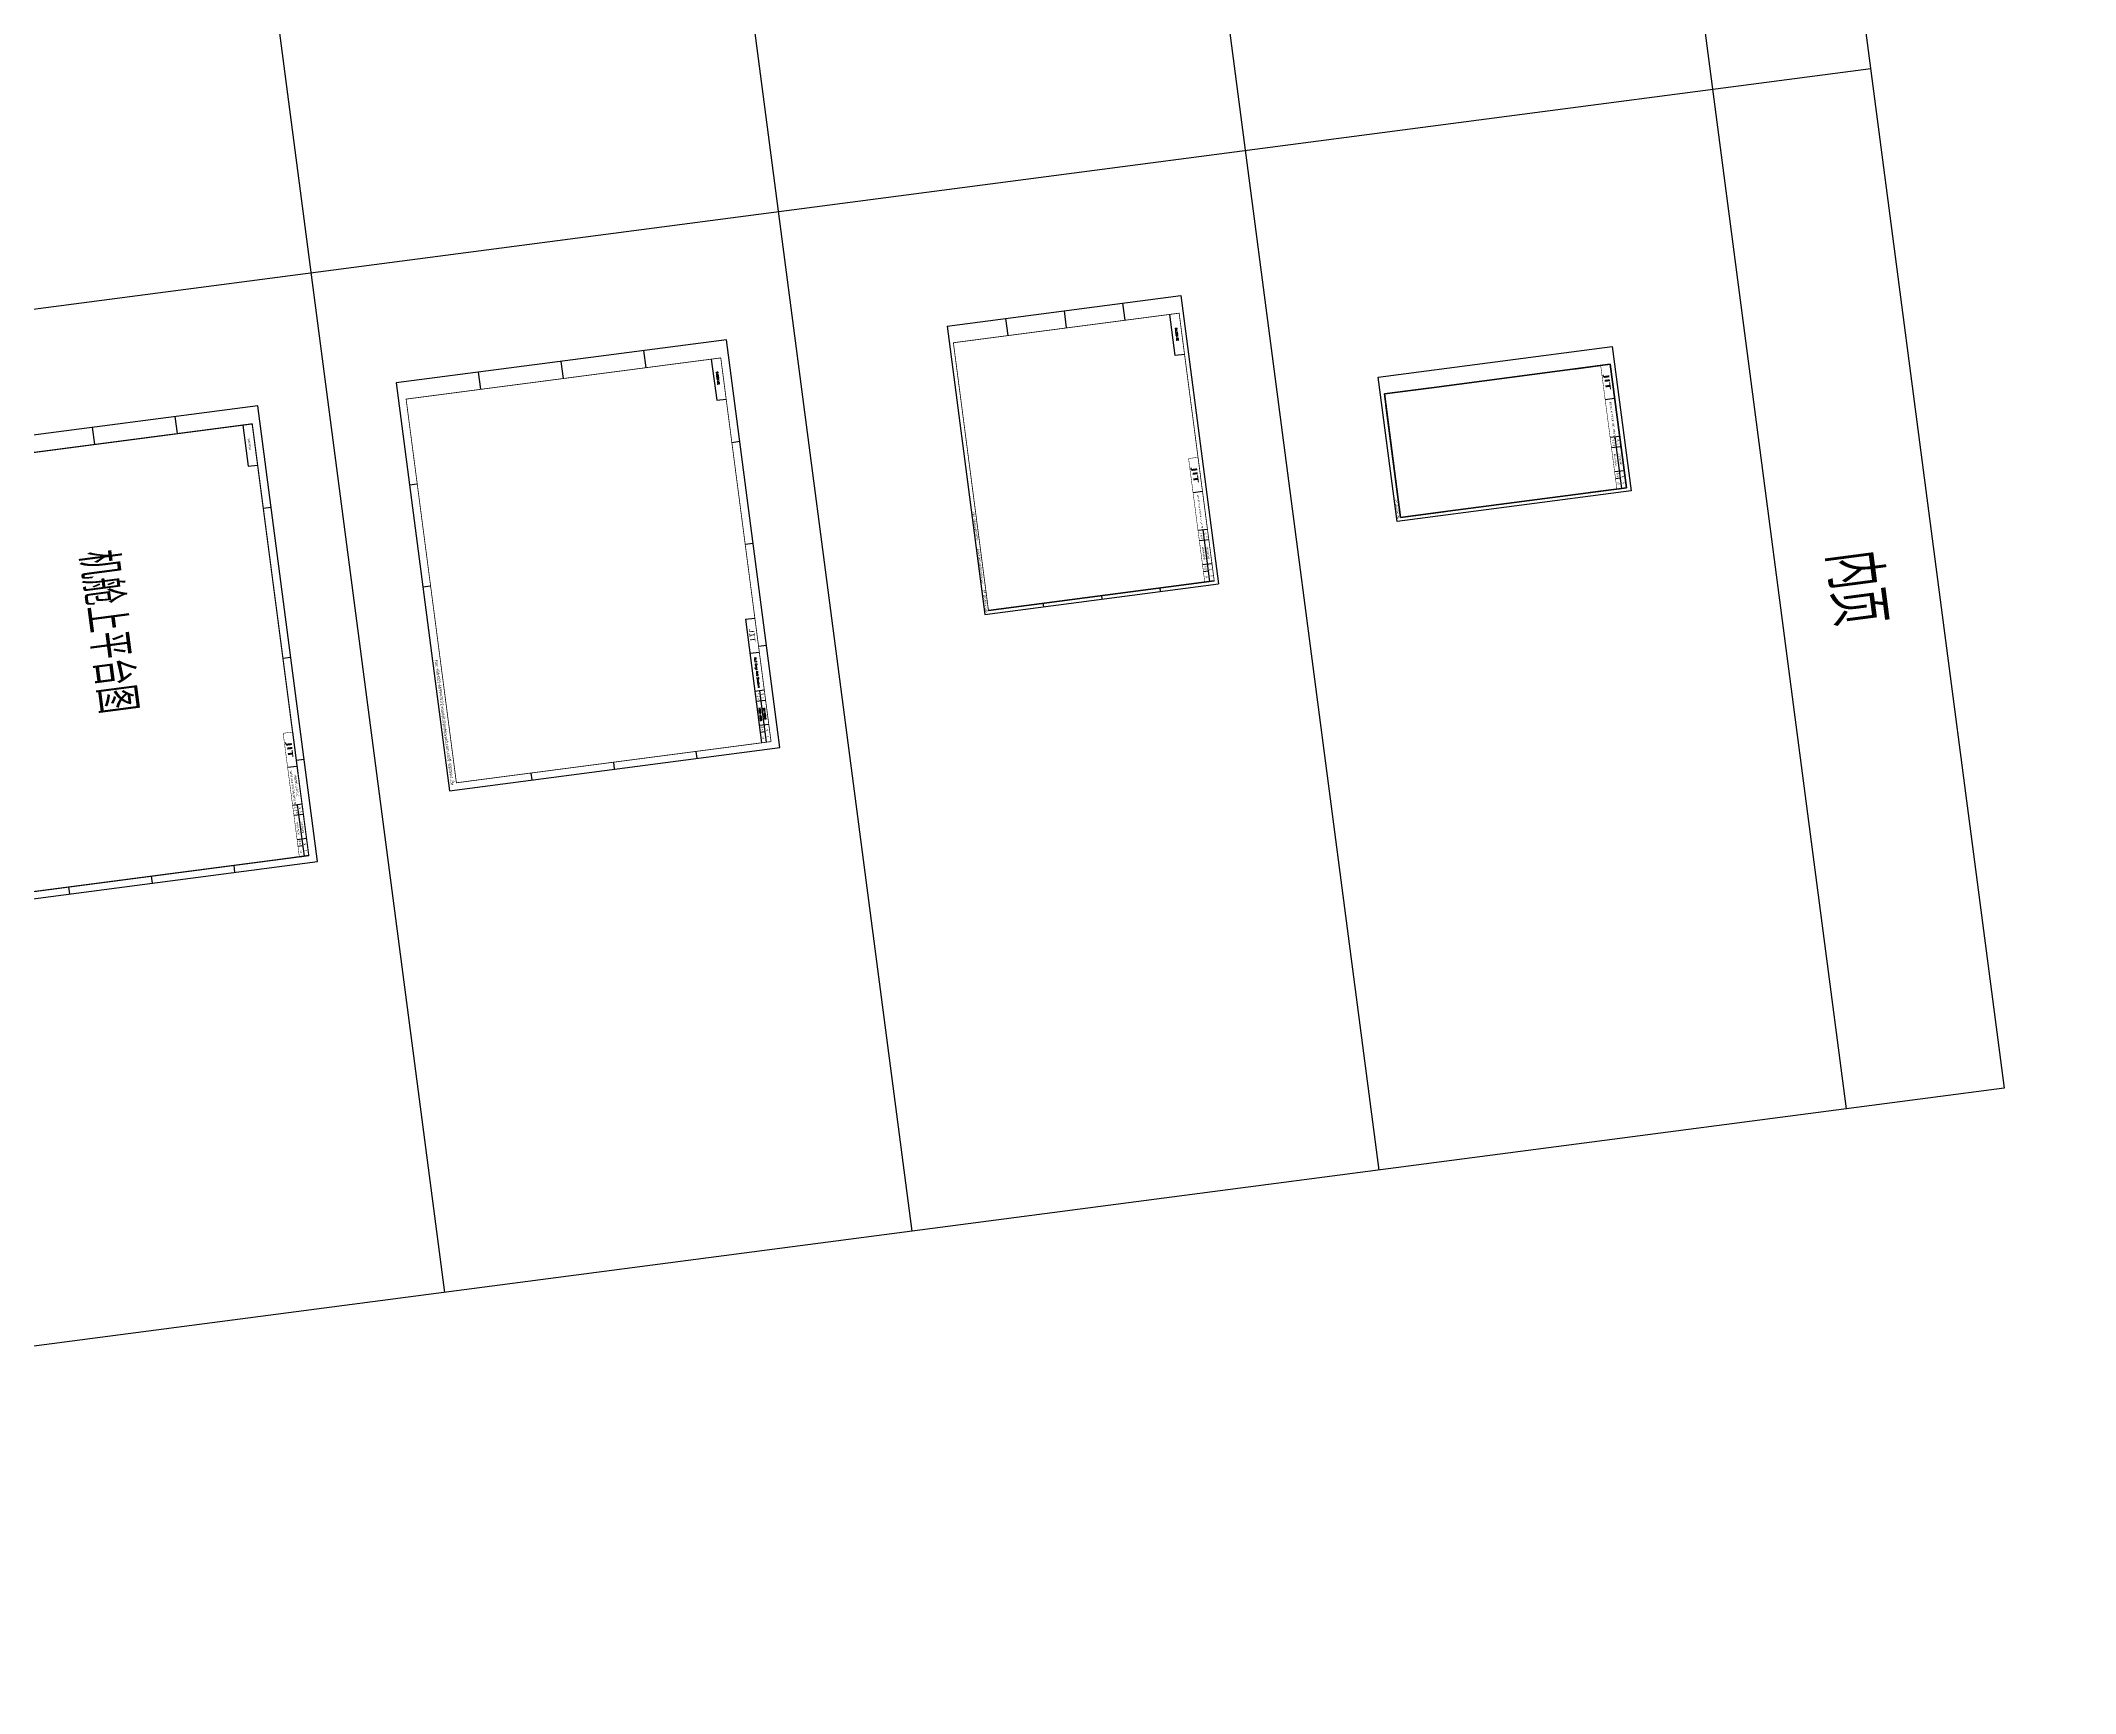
# Model space of a CAD drawing. Header units: millimetres. Extents: x -14906165 to 53546503, y 133836 to 58622790.
# Drawn here: x 9914949 to 28739605, y 20712934 to 36008583 of the extents above; entities that cross this region are included whole.
import ezdxf

# ---------------------------------------------------------------- set-up
doc = ezdxf.new("R2010")
doc.units = ezdxf.units.MM
doc.header["$LTSCALE"] = 100
doc.header["$PDMODE"] = 98
doc.header["$PDSIZE"] = 20
for name, color, linetype in [('100-TX1', 7, 'Continuous'), ('NORMAL', 7, 'Continuous'), ('S-NOTE', 7, 'Continuous'), ('Text', 7, 'Continuous')]:
    doc.layers.add(name, color=color, linetype=linetype)
doc.layers.add('粗线层', color=7, linetype='Continuous', lineweight=35)
doc.layers.add('细线层', color=7, linetype='Continuous', lineweight=25)
doc.styles.add('ASHLEY', font='', dxfattribs={"width": 0.75})
doc.styles.add('JNRD_CH', font='')
doc.styles.add('JNRD_E1', font='romans.shx', dxfattribs={"width": 0.8})
doc.styles.add('JNRD_E2', font='romand.shx', dxfattribs={"width": 0.8})
doc.styles.add('样式 1', font='calibri.ttf')
doc.styles.add('样式 2', font='')
doc.styles.get('ASHLEY').set_extended_font_data('SimSun')
doc.styles.get('JNRD_CH').set_extended_font_data('FangSong_GB2312')
doc.styles.get('样式 2').set_extended_font_data('SimSun')
doc.dimstyles.new('1-100', dxfattribs={"dimscale": 100, "dimtxt": 1.5, "dimasz": 2, "dimexe": 0.5, "dimexo": 0.1, "dimtad": 1, "dimdec": 0, "dimzin": 1, "dimdsep": 46, "dimtxsty": 'JNRD_E1', "dimcen": 2.5, "dimclrd": 1, "dimclre": 1, "dimclrt": 2, "dimadec": 0, "dimazin": 0, "dimtfac": 1, "dimtdec": 0, "dimtmove": 0, "dimatfit": 3, "dimfxl": 1, "dimtzin": 0, "dimlwd": 13, "dimlwe": 13, "dimarcsym": 0})

# ---------------------------------------------------------------- blocks, each defined once
blk = doc.blocks.new('A4-PAGE')
for p, q in [((302590, 62210), (302590, 61010)), ((307590, 62210), (307590, 61010)), ((307590, 62210), (307590, 61010)), ((313090, 62210), (313090, 61010)), ((313090, 61610), (320590, 61610)), ((314590, 62210), (314590, 61010)), ((318090, 62210), (318090, 61010)), ((319090, 61610), (319090, 61010)), ((320590, 61010), (320590, 62210)), ((320590, 62210), (320590, 61010))]:
    blk.add_line(p, q)
at = {"const_width": 60}
blk.add_lwpolyline([(302590, 61010), (320590, 61010)], dxfattribs=at)
at = {"layer": 'NORMAL', "const_width": 60}
blk.add_lwpolyline([(320590, 62210), (302590, 62210), (302590, 33510), (320590, 33510)], close=True, dxfattribs=at)
at = {"layer": '粗线层'}
for p, q in [((302590, 39510), (302590, 62210)), ((302590, 62210), (320590, 62210)), ((320590, 62210), (320590, 39510)), ((302590, 33510), (302590, 39510)), ((302590, 33510), (302590, 39110)), ((320590, 39510), (320590, 33510)), ((320590, 38965), (320590, 33510)), ((302590, 33510), (320590, 33510)), ((304226, 33510), (320590, 33510))]:
    blk.add_line(p, q, dxfattribs=at)
at = {"layer": '细线层'}
for p, q in [((300090, 33010), (300090, 62760)), ((300090, 62760), (321090, 62760)), ((302590, 62210), (320590, 62210)), ((302590, 62210), (308590, 62210)), ((320590, 62210), (320590, 57610)), ((321090, 62760), (321090, 33010)), ((320590, 53510), (320590, 49328)), ((321090, 33010), (300086, 33010))]:
    blk.add_line(p, q, dxfattribs=at)
at = {"layer": '细线层', "color": 7}
blk.add_line((302590, 57610), (302590, 62210), dxfattribs=at)
at = {"color": 7, "style": 'ASHLEY', "width": 0.8}
for s, p in [('DETAILS OF TYPICAL HULL STRUCTURE', (307983, 61488)), ('20110003HB', (315514, 61784)), ('Hxxxx-Hxxxx', (315514, 61167)), ('XX', (319660, 61184))]:
    blk.add_text(s, height=250, dxfattribs=at).set_placement(p)
at = {"insert": (304005, 61913), "char_height": 650, "width": 6037.86, "attachment_point": 1, "style": '样式 2'}
blk.add_mtext('{\\fVerdana|b1|i0|c0|p34;\\W1.5;JIT}', dxfattribs=at)
at = {"layer": 'S-NOTE', "style": 'ASHLEY', "width": 0.75}
for s, height, p in [('4号 297x210=0.06m', 275, (317945, 33070)), ('2', 165, (320392, 33270))]:
    blk.add_text(s, height=height, dxfattribs=at).set_placement(p)
at = {"layer": '细线层', "color": 7, "style": 'ASHLEY', "width": 0.66}
for s, p in [('图  号', (313523, 61784)), ('第     页', (318772, 61779)), ('工 程 号', (313395, 61190)), ('版 本', (318260, 61190))]:
    blk.add_text(s, height=250, dxfattribs=at).set_placement(p)
blk = doc.blocks.new('A3-PAGE')
at = {"color": 0}
for p, q in [((-477642, 336085), (-435642, 336085)), ((-477642, 306385), (-477642, 336085)), ((-435642, 306385), (-435642, 336085)), ((-477642, 328660), (-475142, 328660)), ((-436142, 328660), (-435642, 328660)), ((-477642, 321235), (-475142, 321235)), ((-436142, 321235), (-435642, 321235)), ((-477642, 313810), (-475142, 313810)), ((-436142, 313810), (-435642, 313810)), ((-477642, 306385), (-435642, 306385))]:
    blk.add_line(p, q, dxfattribs=at)
for p, q in [((-469142, 334385), (-475142, 334385)), ((-469142, 335585), (-469142, 334385)), ((-449142, 335585), (-449142, 334385)), ((-443642, 335585), (-443642, 334385)), ((-443642, 334985), (-436142, 334985)), ((-442142, 335585), (-442142, 334385)), ((-438642, 335585), (-438642, 334385)), ((-437642, 334985), (-437642, 334385))]:
    blk.add_line(p, q)
at = {"color": 0, "lineweight": 50}
blk.add_line((-436142, 306885), (-436142, 335585), dxfattribs=at)
at = {"const_width": 100}
blk.add_lwpolyline([(-475142, 306885), (-436142, 306885), (-436142, 335585), (-475142, 335585)], close=True, dxfattribs=at)
at = {"const_width": 60}
blk.add_lwpolyline([(-454142, 334385), (-436142, 334385)], dxfattribs=at)
at = {"color": 0}
for p in [(-477642, 328660), (-436142, 328660), (-477642, 321235), (-436142, 321235), (-477642, 313810), (-436142, 313810)]:
    blk.add_point(p, dxfattribs=at)
at = {"layer": '粗线层', "const_width": 60}
blk.add_lwpolyline([(-454142, 334385), (-454142, 335585)], dxfattribs=at)
at = {"layer": '细线层', "color": 7}
blk.add_lwpolyline([(-477642, 335585), (-477642, 335585)], dxfattribs=at)
at = {"insert": (-452727, 335288), "char_height": 650, "width": 6037.86, "attachment_point": 1, "style": '样式 2'}
blk.add_mtext('{\\fVerdana|b1|i0|c0|p34;\\W1.5;JIT}', dxfattribs=at)
at = {"layer": 'S-NOTE', "style": 'ASHLEY', "width": 0.75}
blk.add_text('3号 297x420=0.125m', height=300, dxfattribs=at).set_placement((-439154, 306486))
at = {"layer": '粗线层', "style": '样式 1'}
for s, p in [('        Fax: +86-021-66994753', (-451233, 306497)), ('E-mail:jit@jnshipyard.com.cn', (-445161, 306498))]:
    blk.add_text(s, height=250, dxfattribs=at).set_placement(p)
at = {"layer": '细线层', "color": 7, "style": 'JNRD_E2', "width": 0.7}
blk.add_text('20110027HB', height=250, rotation=180, dxfattribs=at).set_placement((-471210, 335073))
at = {"layer": '细线层', "color": 7, "style": 'ASHLEY'}
for s, height, width, p in [('Watertight Transverse Bulkhead in Cargo Holds Area ', 200, 0.66, (-448772, 334863)), ('工 程 号', 250, 0.66, (-443337, 334564)), ('图  号', 250, 0.66, (-443209, 335158)), ('H2854-H2857 ', 250, 0.88, (-441233, 334593)), ('20121002HB ', 250, 0.88, (-441178, 335131)), ('版 本', 250, 0.66, (-438472, 334564)), ('第     页', 250, 0.66, (-437960, 335153)), ('XX', 250, 0.66, (-436949, 334562))]:
    blk.add_text(s, height=height, dxfattribs=dict(at, width=width)).set_placement(p)
blk = doc.blocks.new('A2-PAGE')
for p, q in [((-464982, 278565), (-464982, 277565)), ((-450132, 278565), (-450132, 277565)), ((-439432, 276365), (-439432, 277565)), ((-435282, 278565), (-435282, 277565)), ((-434432, 277565), (-434432, 276365)), ((-428932, 277565), (-428932, 276365)), ((-427432, 277565), (-427432, 276365)), ((-423932, 277565), (-423932, 276365)), ((-439432, 276365), (-421432, 276365)), ((-428932, 276965), (-421432, 276965)), ((-422932, 276965), (-422932, 276365)), ((-477332, 268065), (-479832, 268065)), ((-420432, 268065), (-421432, 268065)), ((-420432, 268065), (-421432, 268065)), ((-477332, 257565), (-479832, 257565)), ((-420432, 257565), (-421432, 257565)), ((-477332, 247065), (-479832, 247065)), ((-420432, 247065), (-421432, 247065)), ((-464982, 236565), (-464982, 237565)), ((-450132, 236565), (-450132, 237565))]:
    blk.add_line(p, q)
blk.add_lwpolyline([(-479832, 236565), (-420432, 236565), (-420432, 278565), (-479832, 278565)], close=True)
at = {"const_width": 100}
blk.add_lwpolyline([(-477332, 237565), (-421432, 237565), (-421432, 277565), (-477332, 277565)], close=True, dxfattribs=at)
at = {"layer": '细线层'}
for p, q in [((-471332, 276365), (-471332, 277565)), ((-477332, 276365), (-471332, 276365))]:
    blk.add_line(p, q, dxfattribs=at)
at = {"style": '样式 2', "width": 1.5}
blk.add_text('JIT', height=650, dxfattribs=at).set_placement((-438044, 276618))
at = {"color": 7}
for s, height, style, width, p in [('图  号', 250, 'ASHLEY', 0.66, (-428499, 277138)), ('20111002HB', 225, 'JNRD_E2', 0.7, (-426407, 277112)), ('第     页', 250, 'ASHLEY', 0.66, (-423250, 277133)), ('工 程 号', 250, 'ASHLEY', 0.66, (-428627, 276544)), ('H2852-H2853', 225, 'JNRD_E2', 0.7, (-426480, 276554)), ('版 本', 250, 'ASHLEY', 0.66, (-423762, 276544)), ('XX', 250, 'ASHLEY', 0.9, (-422310, 276544))]:
    blk.add_text(s, height=height, dxfattribs=dict(at, style=style, width=width)).set_placement(p)
at = {"layer": '100-TX1', "style": 'JNRD_E1', "width": 0.8}
blk.add_text('No.2 Cargo Hold Structure', height=250, dxfattribs=at).set_placement((-433804, 276841))
at = {"layer": 'S-NOTE', "style": 'ASHLEY', "width": 0.75}
for s, height, p in [('2号 420X594=0.25m', 400, (-425274, 236836)), ('2', 200, (-421688, 237172))]:
    blk.add_text(s, height=height, dxfattribs=at).set_placement(p)
at = {"layer": '粗线层', "style": '样式 1'}
for s, p in [('        Fax: +86-021-66994753', (-440600, 236872)), ('E-mail:jit@jnshipyard.com.cn', (-433054, 236851))]:
    blk.add_text(s, height=380, dxfattribs=at).set_placement(p)
at = {"layer": '细线层', "style": 'JNRD_E2', "width": 0.7}
blk.add_text('20110008HB', height=250, rotation=180, dxfattribs=at).set_placement((-473546, 276989))
blk = doc.blocks.new('A2-PAGE-1')
for p, q in [((-412772, 218925), (-479172, 218925)), ((-479172, 218925), (-479172, 176925)), ((-464322, 218925), (-464322, 217925)), ((-442472, 218925), (-442472, 217925)), ((-427622, 218925), (-427622, 217925)), ((-412772, 176925), (-412772, 218925)), ((-413772, 216725), (-413772, 217925)), ((-476672, 208425), (-479172, 208425)), ((-412772, 208425), (-413772, 208425)), ((-412772, 208425), (-413772, 208425)), ((-476672, 197925), (-479172, 197925)), ((-412772, 197925), (-413772, 197925)), ((-476672, 187425), (-479172, 187425)), ((-412772, 187425), (-413772, 187425)), ((-464322, 176925), (-464322, 177925)), ((-442472, 176925), (-442472, 177925)), ((-427622, 176925), (-427622, 177925)), ((-479172, 176925), (-412772, 176925))]:
    blk.add_line(p, q)
at = {"const_width": 150}
blk.add_lwpolyline([(-413772, 217925), (-476672, 217925), (-476672, 177925), (-413772, 177925), (-413772, 217925)], dxfattribs=at)
at = {"layer": '细线层'}
for p, q in [((-476672, 216725), (-470672, 216725)), ((-470672, 216725), (-470672, 217925)), ((-413772, 217925), (-413772, 213925))]:
    blk.add_line(p, q, dxfattribs=at)
at = {"layer": '细线层', "color": 7, "linetype": 'Continuous'}
for p, q in [((-431772, 217925), (-425772, 217925)), ((-426772, 217925), (-426772, 216725)), ((-426772, 217925), (-426772, 216725)), ((-421272, 217925), (-421272, 216725)), ((-421272, 217325), (-413772, 217325)), ((-419772, 217925), (-419772, 216725)), ((-416272, 217925), (-416272, 216725)), ((-415272, 217325), (-415272, 216725)), ((-413772, 217925), (-413772, 216725))]:
    blk.add_line(p, q, dxfattribs=at)
at = {"layer": '细线层', "color": 7, "linetype": 'Continuous', "const_width": 60}
for points in [[(-431772, 216725), (-431772, 217925)], [(-431772, 216725), (-413772, 216725)]]:
    blk.add_lwpolyline(points, dxfattribs=at)
at = {"color": 7, "style": 'ASHLEY', "width": 0.9}
blk.add_text('XX', height=250, dxfattribs=at).set_placement((-414650, 216904))
at = {"layer": 'S-NOTE', "style": 'ASHLEY', "width": 0.75}
for s, height, p in [('2号加长 420X664=0.28m', 600, (-420568, 177108)), ('2', 200, (-413878, 177557))]:
    blk.add_text(s, height=height, dxfattribs=at).set_placement(p)
at = {"layer": 'Text', "color": 7, "linetype": 'Continuous', "style": 'JNRD_CH', "width": 0.8}
blk.add_text('20110014HB', height=250, rotation=180, dxfattribs=at).set_placement((-472990, 217361))
at = {"layer": 'Text', "color": 7, "linetype": 'Continuous', "style": 'JNRD_CH'}
for s, width, p in [('ENGINE ROOM STRUCTURE(UPPER PART)', 0.8, (-426273, 216936)), ('机舱结构图（三平台以上）', 0.8, (-425618, 217417)), ('工 程 号', 0.66, (-420967, 216904)), ('图  号', 0.66, (-420839, 217498)), ('20110014HB', 0.8, (-418758, 217470)), ('H2789-H2790', 0.8, (-418758, 216870)), ('版 本', 0.66, (-416102, 216904)), ('第     页', 0.66, (-415590, 217493))]:
    blk.add_text(s, height=250, dxfattribs=dict(at, width=width)).set_placement(p)
at = {"layer": 'Text', "color": 7, "linetype": 'Continuous', "insert": (-430357, 217628), "char_height": 650, "width": 6037.86, "attachment_point": 1, "style": 'JNRD_E1'}
blk.add_mtext('{\\fVerdana|b1|i0|c0|p34;\\W1.5;JIT}', dxfattribs=at)
blk = doc.blocks.new('*D761')
at = {"color": 1, "lineweight": 13}
blk.add_line((-393148, 648201), (-393304, 648512), dxfattribs=at)
for start, end in [(206.64409, 238.32204), (270, 285), (316.67796, 348.35591)]:
    blk.add_arc((-392820, 648366), 366, start, end, dxfattribs=at)
at = {"color": 1}
for points in [[(-393022, 648022), (-393004, 648086), (-392820, 647999)], [(-392571, 648143), (-392537, 648086), (-392726, 648012)]]:
    blk.add_solid(points, dxfattribs=at)
at = {"layer": 'Defpoints', "color": 0}
for p in [(-392820, 648445), (-392820, 647342), (-392811, 647999), (-392759, 648135), (-392702, 647924)]:
    blk.add_point(p, dxfattribs=at)
at = {"color": 2, "insert": (-393103, 648418), "char_height": 150, "attachment_point": 5, "rotation": 296.64409, "style": 'JNRD_E1'}
blk.add_mtext('15%%d', dxfattribs=at)
blk = doc.blocks.new('*D764')
at = {"color": 1, "lineweight": 13}
blk.add_line((-390503, 648158), (-390692, 648450), dxfattribs=at)
for start, end in [(212.82785, 241.41393), (270, 285), (313.58607, 342.17215)]:
    blk.add_arc((-390163, 648378), 405, start, end, dxfattribs=at)
at = {"color": 1}
for points in [[(-390365, 647990), (-390349, 648054), (-390163, 647973)], [(-389900, 648113), (-389867, 648055), (-390058, 647986)]]:
    blk.add_solid(points, dxfattribs=at)
at = {"layer": 'Defpoints', "color": 0}
for p in [(-390163, 648467), (-390163, 647375), (-390113, 647976), (-390103, 648154), (-390039, 647915)]:
    blk.add_point(p, dxfattribs=at)
at = {"color": 2, "insert": (-390482, 648379), "char_height": 150, "attachment_point": 5, "rotation": 302.82785, "style": 'JNRD_E1'}
blk.add_mtext('15%%d', dxfattribs=at)
blk = doc.blocks.new('*D679')
at = {"color": 1, "lineweight": 13}
for p, q in [((-392253, 637537), (-392366, 637507)), ((-392194, 638026), (-391958, 638282))]:
    blk.add_line(p, q, dxfattribs=at)
for start, end in [(180, 195), (137.39513, 158.69756), (216.30244, 237.60487)]:
    blk.add_arc((-391795, 637660), 541, start, end, dxfattribs=at)
at = {"color": 1}
for points in [[(-392332, 637862), (-392267, 637850), (-392336, 637660)], [(-392201, 637354), (-392261, 637325), (-392318, 637520)]]:
    blk.add_solid(points, dxfattribs=at)
at = {"layer": 'Defpoints', "color": 0}
for p in [(-392831, 637660), (-392334, 637613), (-392243, 637540), (-391982, 637610), (-391529, 637660)]:
    blk.add_point(p, dxfattribs=at)
at = {"color": 2, "insert": (-391975, 638061), "char_height": 150, "attachment_point": 5, "rotation": 227.39513, "style": 'JNRD_E1'}
blk.add_mtext('15%%d', dxfattribs=at)
blk = doc.blocks.new('*D680')
at = {"color": 1, "lineweight": 13}
blk.add_line((-391765, 637302), (-391421, 637249), dxfattribs=at)
for start, end in [(165, 180), (221.88694, 263.77388), (81.22612, 123.11306)]:
    blk.add_arc((-391808, 637026), 280, start, end, dxfattribs=at)
at = {"color": 1}
for points in [[(-391985, 636851), (-392047, 636827), (-392088, 637026)], [(-391988, 637280), (-391934, 637241), (-392078, 637098)]]:
    blk.add_solid(points, dxfattribs=at)
at = {"layer": 'Defpoints', "color": 0}
for p in [(-392835, 637026), (-392258, 637146), (-392083, 637074), (-392032, 637086), (-391680, 637026)]:
    blk.add_point(p, dxfattribs=at)
at = {"color": 2, "insert": (-391572, 637412), "char_height": 150, "attachment_point": 5, "rotation": 351.22612, "style": 'JNRD_E1'}
blk.add_mtext('15%%d', dxfattribs=at)
blk = doc.blocks.new('*D684')
at = {"color": 1, "lineweight": 13}
for p, q in [((-384266, 637549), (-384380, 637518)), ((-384207, 638038), (-383972, 638294))]:
    blk.add_line(p, q, dxfattribs=at)
for start, end in [(180, 195), (137.39513, 158.69756), (216.30244, 237.60487)]:
    blk.add_arc((-383809, 637671), 541, start, end, dxfattribs=at)
at = {"color": 1}
for points in [[(-384346, 637874), (-384280, 637862), (-384350, 637671)], [(-384215, 637365), (-384275, 637337), (-384331, 637531)]]:
    blk.add_solid(points, dxfattribs=at)
at = {"layer": 'Defpoints', "color": 0}
for p in [(-384728, 637671), (-384348, 637624), (-384256, 637551), (-383995, 637621), (-383605, 637671)]:
    blk.add_point(p, dxfattribs=at)
at = {"color": 2, "insert": (-383988, 638072), "char_height": 150, "attachment_point": 5, "rotation": 227.39513, "style": 'JNRD_E1'}
blk.add_mtext('15%%d', dxfattribs=at)
blk = doc.blocks.new('*D685')
at = {"color": 1, "lineweight": 13}
blk.add_line((-383779, 637314), (-383435, 637261), dxfattribs=at)
for start, end in [(165, 180), (221.88694, 263.77388), (81.22612, 123.11306)]:
    blk.add_arc((-383821, 637037), 280, start, end, dxfattribs=at)
at = {"color": 1}
for points in [[(-383999, 636863), (-384061, 636839), (-384101, 637037)], [(-384001, 637291), (-383947, 637252), (-384092, 637110)]]:
    blk.add_solid(points, dxfattribs=at)
at = {"layer": 'Defpoints', "color": 0}
for p in [(-384803, 637037), (-384271, 637158), (-384097, 637086), (-384045, 637097), (-383663, 637037)]:
    blk.add_point(p, dxfattribs=at)
at = {"color": 2, "insert": (-383586, 637423), "char_height": 150, "attachment_point": 5, "rotation": 351.22612, "style": 'JNRD_E1'}
blk.add_mtext('15%%d', dxfattribs=at)
blk = doc.blocks.new('绘图要素标准库V1.0 - 0416')
at = {"color": 0}
for p, q in [((-497166.2, 426014.6), (-497166.2, 49524.3)), ((-671091.9, 405924.3), (-348651.9, 405924.3)), ((-671091.9, 405924.3), (-348651.9, 405924.3)), ((-671091.9, 346524.3), (-348651.9, 346524.3)), ((-671091.9, 287124.3), (-348651.9, 287124.3)), ((-671091.9, 227724.3), (-348651.9, 227724.3))]:
    blk.add_line(p, q, dxfattribs=at)
blk.add_lwpolyline([(-671091.9, 426014.6), (-348651.9, 426014.6), (-348651.9, -112495.2), (-671091.9, -112495.2)], close=True, dxfattribs=at)
blk.add_blockref('A4-PAGE', (-762321.9, 326404.6), dxfattribs=at)
for name in ['A3-PAGE', 'A2-PAGE', 'A2-PAGE-1']:
    blk.add_blockref(name, (0, 0))
at = {"layer": 'Text', "style": 'ASHLEY', "width": 0.66}
for s, height, p in [('内页', 6000, (-428421.9, 412944.6)), ('机舱上平台图', 4375, (-461433.3, 194504.6))]:
    blk.add_text(s, height=height, dxfattribs=at).set_placement(p)
for base, line1, line2, picture, middle in [((-392810.8, 647999.4), ((-392758.7, 648135.2), (-392702.3, 647924.5)), ((-392820.5, 648445.3), (-392820.5, 647342.1)), '*D761', (-393103.1, 648418.4)), ((-390113.1, 647975.7), ((-390103.1, 648153.8), (-390039.1, 647914.9)), ((-390163.1, 648467.5), (-390163.1, 647374.7)), '*D764', (-390482.2, 648378.8)), ((-392083.5, 637074.4), ((-392031.9, 637085.9), (-392257.8, 637146.4)), ((-392834.7, 637025.9), (-391679.8, 637025.9)), '*D680', (-391572.4, 637411.7)), ((-392334.3, 637612.6), ((-391981.9, 637609.7), (-392242.9, 637539.8)), ((-392831.2, 637659.7), (-391528.7, 637659.7)), '*D679', (-391974.6, 638060.9)), ((-384097, 637086), ((-384045.4, 637097.4), (-384271.3, 637158)), ((-384802.6, 637037.4), (-383662.6, 637037.4)), '*D685', (-383585.9, 637423.3)), ((-384347.8, 637624.2), ((-383995.4, 637621.3), (-384256.4, 637551.4)), ((-384728, 637671.3), (-383604.6, 637671.3)), '*D684', (-383988.1, 638072.5))]:
    dim = blk.add_angular_dim_2l(base=base, line1=line1, line2=line2, dimstyle='1-100')
    dim.commit()
    dim.dimension.update_dxf_attribs({"geometry": picture, "text_midpoint": middle})

msp = doc.modelspace()

# ---------------------------------------------------------------- block references
at = {"lineweight": 5, "xscale": 64.06802830554443, "yscale": 73.4024339265743, "zscale": 64.06802830554443, "rotation": 277.4624694947158}
msp.add_blockref('绘图要素标准库V1.0 - 0416', (-22373, 103764), dxfattribs=at)

doc.saveas('drawing.dxf')
